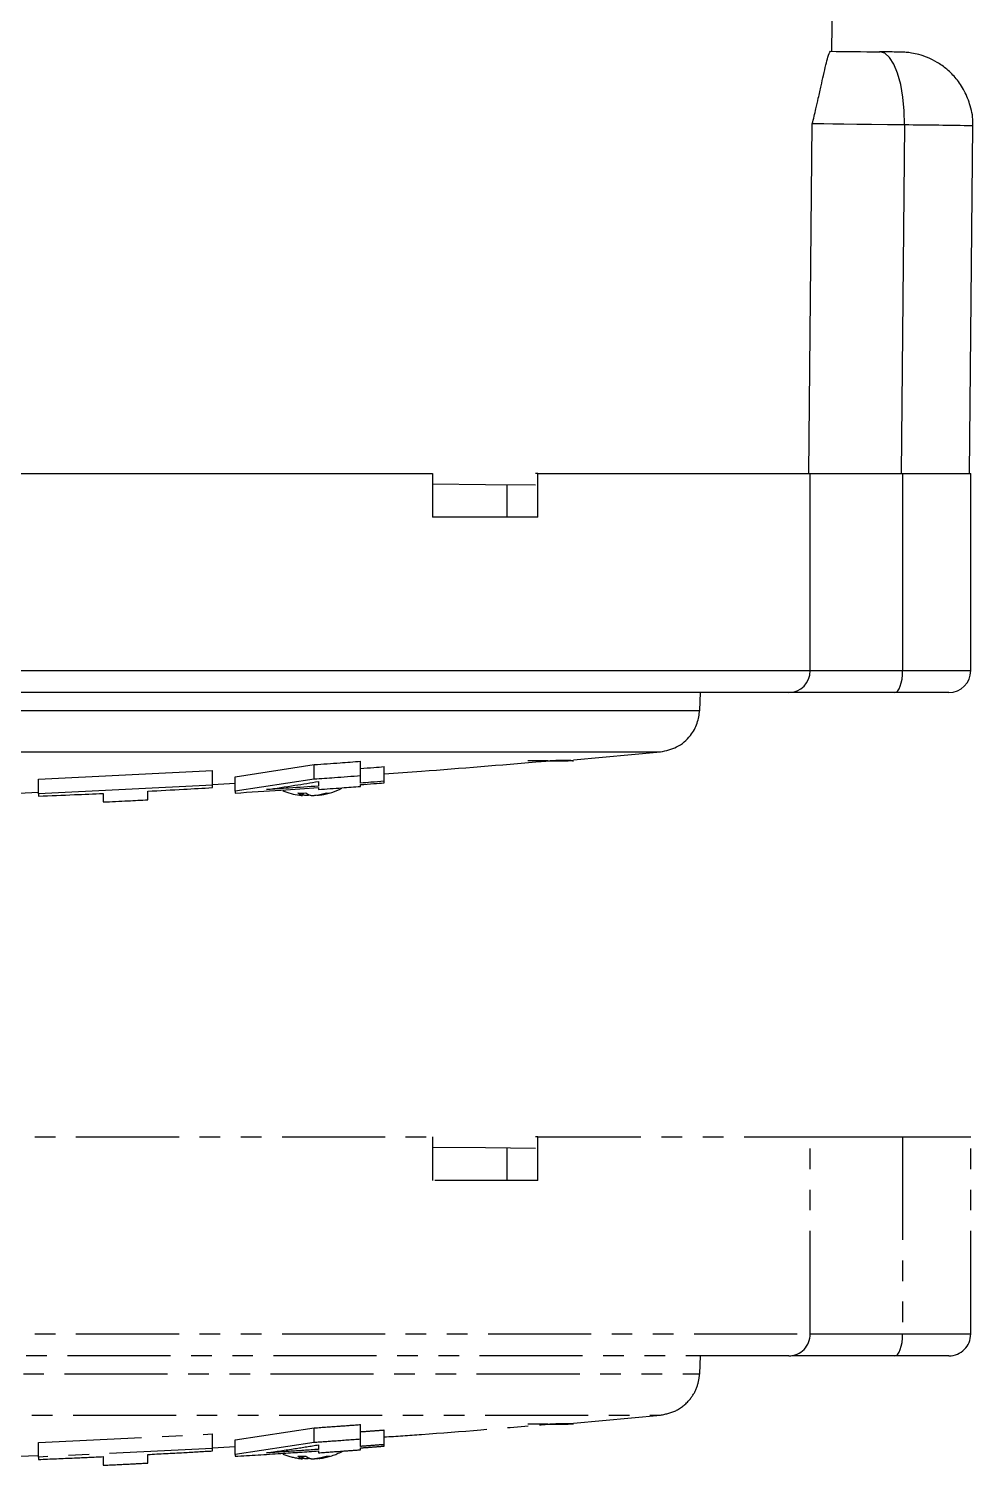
# Model space of a CAD drawing. Header units: millimetres. Extents: x 2454 to 4226, y 715 to 1968.
# Drawn here: x 3225.9 to 3284.2, y 793.4 to 881.9 of the extents above; entities that cross this region are included whole.
import ezdxf

# ---------------------------------------------------------------- set-up
doc = ezdxf.new("R2010")
doc.units = ezdxf.units.MM
doc.linetypes.add('PHANTOM', pattern=[12.7, 6.35, -1.27, 1.27, -1.27, 1.27, -1.27])

msp = doc.modelspace()

# ---------------------------------------------------------------- linework, layer by layer
at = {"color": 7, "linetype": 'Continuous', "lineweight": 25}
for p, q in [((3275.449, 880.527), (3275.647, 900.413)), ((3274.029, 854.516), (3274.243, 876.066)), ((3279.933, 875.995), (3279.719, 854.516)), ((3283.921, 854.516), (3284.134, 875.941)), ((3216.158, 854.516), (3250.838, 854.516)), ((3250.838, 854.516), (3250.838, 851.816)), ((3257.332, 854.516), (3257.186, 854.516)), ((3257.332, 851.816), (3257.332, 854.516)), ((3257.332, 854.516), (3274.116, 854.516)), ((3274.116, 842.366), (3274.116, 854.516)), ((3274.116, 854.516), (3279.806, 854.516)), ((3279.806, 854.516), (3279.806, 842.366)), ((3279.806, 854.516), (3284.007, 854.516)), ((3284.007, 842.366), (3284.007, 854.516)), ((3255.433, 851.816), (3255.433, 853.823)), ((3257.332, 851.816), (3250.838, 851.816)), ((3216.158, 842.366), (3274.116, 842.366)), ((3274.116, 842.366), (3279.806, 842.366)), ((3279.806, 842.366), (3284.007, 842.366)), ((3272.787, 841.016), (3215.917, 841.016)), ((3267.3, 839.903), (3267.359, 841.016)), ((3279.331, 841.016), (3272.787, 841.016)), ((3282.657, 841.016), (3279.331, 841.016)), ((3139.254, 839.903), (3267.3, 839.903)), ((3246.402, 835.877), (3246.402, 836.781)), ((3257.939, 836.808), (3256.716, 836.808)), ((3257.939, 836.808), (3259.201, 836.808)), ((3259.522, 836.877), (3264.888, 837.359)), ((3226.551, 835.679), (3237.274, 836.205)), ((3237.274, 835.302), (3237.274, 836.205)), ((3238.667, 835.831), (3243.543, 836.576)), ((3238.667, 834.929), (3238.667, 835.831)), ((3243.543, 835.673), (3243.543, 836.576)), ((3246.402, 835.436), (3246.402, 835.877)), ((3247.859, 835.546), (3247.859, 836.449)), ((3225.313, 834.825), (3226.551, 834.871)), ((3226.551, 834.776), (3226.551, 835.679)), ((3237.274, 835.302), (3226.551, 834.776)), ((3233.287, 834.408), (3233.287, 834.939)), ((3237.274, 835.354), (3238.667, 835.433)), ((3243.543, 835.673), (3238.667, 834.929)), ((3230.537, 834.804), (3230.537, 834.273)), ((3242.799, 834.689), (3242.799, 834.825)), ((3242.819, 834.679), (3242.819, 834.825)), ((3242.859, 834.689), (3242.859, 834.825)), ((3243.211, 834.722), (3243.211, 834.689)), ((3243.69, 834.694), (3243.69, 834.679)), ((3243.857, 834.722), (3243.857, 834.689))]:
    msp.add_line(p, q, dxfattribs=at)
at = {"color": 7, "linetype": 'PHANTOM', "lineweight": 25}
for p, q in [((3216.158, 813.639), (3250.838, 813.639)), ((3250.838, 813.639), (3250.838, 810.939)), ((3257.332, 813.639), (3257.186, 813.639)), ((3257.332, 810.939), (3257.332, 813.639)), ((3257.332, 813.639), (3274.116, 813.639)), ((3274.116, 801.489), (3274.116, 813.639)), ((3274.116, 813.639), (3279.806, 813.639)), ((3279.806, 813.639), (3279.806, 801.489)), ((3279.806, 813.639), (3284.007, 813.639)), ((3284.007, 801.489), (3284.007, 813.639)), ((3255.433, 810.939), (3255.433, 812.946)), ((3257.332, 810.939), (3250.838, 810.939)), ((3216.158, 801.489), (3274.116, 801.489)), ((3274.116, 801.489), (3279.806, 801.489)), ((3279.806, 801.489), (3284.007, 801.489)), ((3272.787, 800.139), (3215.917, 800.139)), ((3267.3, 799.026), (3267.359, 800.139)), ((3279.331, 800.139), (3272.787, 800.139)), ((3282.657, 800.139), (3279.331, 800.139)), ((3139.254, 799.026), (3267.3, 799.026)), ((3246.402, 795), (3246.402, 795.904)), ((3257.939, 795.931), (3256.716, 795.931)), ((3257.939, 795.931), (3259.201, 795.931)), ((3259.522, 796), (3264.888, 796.482)), ((3226.551, 794.801), (3237.274, 795.328)), ((3237.274, 794.425), (3237.274, 795.328)), ((3238.667, 794.954), (3243.543, 795.699)), ((3243.543, 794.796), (3243.543, 795.699)), ((3246.402, 794.559), (3246.402, 795)), ((3247.859, 794.669), (3247.859, 795.572)), ((3226.551, 793.899), (3226.551, 794.801)), ((3237.274, 794.425), (3226.551, 793.899)), ((3237.274, 794.477), (3238.667, 794.556)), ((3238.667, 794.052), (3238.667, 794.954)), ((3243.543, 794.796), (3238.667, 794.052)), ((3225.313, 793.948), (3226.551, 793.994)), ((3230.537, 793.927), (3230.537, 793.396)), ((3233.287, 793.531), (3233.287, 794.062)), ((3242.799, 793.812), (3242.799, 793.948)), ((3242.819, 793.802), (3242.819, 793.948)), ((3242.859, 793.812), (3242.859, 793.948)), ((3243.211, 793.845), (3243.211, 793.812)), ((3243.69, 793.817), (3243.69, 793.802)), ((3243.857, 793.844), (3243.857, 793.812))]:
    msp.add_line(p, q, dxfattribs=at)
at = {"color": 7, "linetype": 'Continuous', "lineweight": 25, "flags": 128}
for points in [[(3275.366, 880.535), (3275.721, 880.531), (3276.084, 880.527), (3276.453, 880.523), (3276.83, 880.519), (3277.212, 880.515), (3277.601, 880.51), (3277.996, 880.506), (3278.395, 880.502)], [(3279.933, 875.995), (3279.911, 876.873), (3279.829, 877.718), (3279.691, 878.496), (3279.501, 879.179), (3279.267, 879.74), (3278.997, 880.157), (3278.703, 880.414), (3278.395, 880.502)], [(3279.933, 875.995), (3278.876, 876.007), (3277.889, 876.018), (3276.988, 876.028), (3276.189, 876.038), (3275.505, 876.047), (3274.946, 876.055), (3274.523, 876.061), (3274.243, 876.066)], [(3250.838, 853.886), (3254.094, 853.847), (3257.183, 853.809)], [(3279.331, 841.016), (3279.424, 841.042), (3279.513, 841.119), (3279.595, 841.244), (3279.667, 841.411), (3279.726, 841.616), (3279.77, 841.849), (3279.797, 842.103), (3279.806, 842.366)], [(3243.255, 834.704), (3243.245, 834.7), (3243.211, 834.689)]]:
    msp.add_lwpolyline(points, dxfattribs=at)
at = {"color": 7, "linetype": 'PHANTOM', "lineweight": 25, "flags": 128}
for points in [[(3250.838, 813.009), (3254.094, 812.97), (3257.183, 812.932)], [(3279.331, 800.139), (3279.424, 800.165), (3279.513, 800.242), (3279.595, 800.367), (3279.667, 800.534), (3279.726, 800.739), (3279.77, 800.972), (3279.797, 801.226), (3279.806, 801.489)], [(3243.255, 793.827), (3243.245, 793.823), (3243.211, 793.812)]]:
    msp.add_lwpolyline(points, dxfattribs=at)
at = {"color": 7, "linetype": 'Continuous', "lineweight": 25}
for centre, radius, start, end in [((3277.59, 534.793), 341.211, 88.90109, 89.60662), ((3272.776, 842.355), 1.339, 270.46974, 0.46216), ((3282.657, 842.366), 1.35, 270, 0), ((3243.255, 839.148), 4.5, 248.43538, 262.15499), ((3243.255, 839.148), 4.5, 279.04035, 296.36804), ((3242.78, 839.132), 4.308, 266.67916, 273.32084), ((3243.082, 835.544), 0.901, 232.24271, 251.69932), ((3243.581, 835.544), 0.901, 232.24271, 251.69932), ((3243.146, 838.533), 3.877, 277.47658, 287.3325), ((3243.352, 838.533), 3.877, 277.47658, 287.3325), ((3244.404, 835.563), 0.738, 261.96957, 278.03043)]:
    msp.add_arc(centre, radius, start, end, dxfattribs=at)
at = {"color": 7, "linetype": 'PHANTOM', "lineweight": 25}
for centre, radius, start, end in [((3272.776, 801.478), 1.339, 270.46974, 0.46216), ((3282.657, 801.489), 1.35, 270, 0), ((3243.255, 798.271), 4.5, 279.04035, 296.36804), ((3243.255, 798.271), 4.5, 248.43538, 262.15499), ((3242.78, 798.255), 4.308, 266.67916, 273.32084), ((3243.082, 794.667), 0.901, 232.24271, 251.69932), ((3243.581, 794.667), 0.901, 232.24271, 251.69932), ((3243.146, 797.656), 3.877, 277.47658, 287.3325), ((3243.352, 797.656), 3.877, 277.47658, 287.3325), ((3244.404, 794.686), 0.738, 261.96957, 278.03043)]:
    msp.add_arc(centre, radius, start, end, dxfattribs=at)
at = {"color": 7, "linetype": 'Continuous', "lineweight": 25}
for points, knots in [([(3274.243, 876.066), (3274.319, 876.378), (3274.449, 876.909), (3274.627, 877.704), (3274.783, 878.4), (3274.992, 879.332), (3275.212, 880.281), (3275.317, 880.455), (3275.366, 880.535)], [0, 0, 0, 0, 0.146891, 0.250611, 0.38292, 0.500595, 0.76918, 1, 1, 1, 1]), ([(3279.517, 880.488), (3279.445, 880.489), (3279.262, 880.492), (3278.842, 880.497), (3278.489, 880.501), (3278.386, 880.502)], [0, 0, 0, 0, 0.3124439, 0.8006721, 1, 1, 1, 1]), ([(3284.121, 875.941), (3284.125, 875.983), (3284.172, 876.393), (3284.011, 877.141), (3283.658, 878.08), (3283.15, 878.838), (3282.571, 879.425), (3281.966, 879.855), (3281.378, 880.149), (3280.846, 880.33), (3280.399, 880.426), (3280.079, 880.466), (3279.879, 880.479), (3279.793, 880.483), (3279.748, 880.484), (3279.694, 880.486), (3279.645, 880.487), (3279.558, 880.488), (3279.517, 880.488)], [0, 0, 0, 0, 0.016428, 0.162025, 0.291862, 0.409549, 0.516689, 0.613532, 0.699535, 0.773515, 0.833738, 0.878042, 0.900876, 0.911779, 0.920539, 0.934181, 0.968748, 1, 1, 1, 1]), ([(3264.888, 837.359), (3265.231, 837.435), (3265.938, 837.592), (3266.721, 838.28), (3267.192, 839.099), (3267.266, 839.656), (3267.302, 839.926)], [0, 0, 0, 0, 0.272061, 0.561967, 0.787938, 1, 1, 1, 1]), ([(3203.277, 837.359), (3205.654, 837.359), (3210.506, 837.359), (3217.821, 837.359), (3225.169, 837.359), (3232.364, 837.359), (3239.207, 837.359), (3245.503, 837.359), (3250.923, 837.359), (3255.408, 837.359), (3258.962, 837.359), (3261.684, 837.359), (3263.559, 837.359), (3264.686, 837.359), (3264.822, 837.359), (3264.888, 837.359)], [0, 0, 0, 0, 0.073675, 0.150434, 0.229885, 0.311524, 0.394751, 0.478886, 0.563205, 0.640041, 0.715869, 0.790184, 0.862545, 0.932581, 1, 1, 1, 1]), ([(3243.543, 836.576), (3244.073, 836.613), (3245.026, 836.68), (3245.979, 836.75), (3246.402, 836.781)], [0, 0, 0, 0, 0.555963, 1, 1, 1, 1]), ([(3247.859, 836.017), (3248.628, 836.069), (3251.84, 836.286), (3255.013, 836.558), (3257.426, 836.765)], [0, 0, 0, 0, 0.23942, 1, 1, 1, 1]), ([(3257.426, 836.765), (3257.561, 836.777), (3257.817, 836.798), (3258.111, 836.82), (3258.334, 836.835), (3258.395, 836.836), (3258.426, 836.836)], [0, 0, 0, 0, 0.275858, 0.523521, 0.75515, 1, 1, 1, 1]), ([(3258.426, 836.836), (3258.732, 836.83), (3259.357, 836.819), (3259.614, 836.815), (3259.357, 836.819), (3258.732, 836.83), (3258.426, 836.836)], [0, 0, 0, 0, 0.244218, 0.5, 0.755782, 1, 1, 1, 1]), ([(3246.402, 835.877), (3245.864, 835.838), (3244.911, 835.768), (3243.958, 835.701), (3243.543, 835.673)], [0, 0, 0, 0, 0.5640339, 1, 1, 1, 1]), ([(3246.402, 836.34), (3246.673, 836.36), (3247.159, 836.396), (3247.644, 836.433), (3247.859, 836.449)], [0, 0, 0, 0, 0.557367, 1, 1, 1, 1]), ([(3233.287, 834.939), (3234.024, 834.978), (3235.353, 835.047), (3236.682, 835.124), (3237.274, 835.158)], [0, 0, 0, 0, 0.554411, 1, 1, 1, 1]), ([(3237.274, 835.158), (3237.274, 835.184), (3237.274, 835.231), (3237.274, 835.28), (3237.274, 835.302)], [0, 0, 0, 0, 0.556552, 1, 1, 1, 1]), ([(3238.667, 834.824), (3239.609, 834.882), (3241.324, 834.988), (3243.037, 835.105), (3243.808, 835.158)], [0, 0, 0, 0, 0.5498379, 1, 1, 1, 1]), ([(3238.667, 834.929), (3238.667, 834.908), (3238.667, 834.872), (3238.667, 834.838), (3238.667, 834.824)], [0, 0, 0, 0, 0.562654, 1, 1, 1, 1]), ([(3240.601, 835.037), (3241.185, 835.122), (3242.254, 835.28), (3243.323, 835.454), (3243.808, 835.534)], [0, 0, 0, 0, 0.5459581, 1, 1, 1, 1]), ([(3243.808, 835.25), (3243.203, 835.209), (3242.134, 835.135), (3241.065, 835.066), (3240.601, 835.037)], [0, 0, 0, 0, 0.565906, 1, 1, 1, 1]), ([(3243.808, 835.534), (3243.808, 835.477), (3243.808, 835.376), (3243.808, 835.288), (3243.808, 835.25)], [0, 0, 0, 0, 0.565441, 1, 1, 1, 1]), ([(3243.808, 835.043), (3244.288, 835.076), (3245.152, 835.137), (3246.017, 835.2), (3246.402, 835.228)], [0, 0, 0, 0, 0.554564, 1, 1, 1, 1]), ([(3243.808, 835.158), (3243.808, 835.135), (3243.808, 835.095), (3243.808, 835.059), (3243.808, 835.043)], [0, 0, 0, 0, 0.562267, 1, 1, 1, 1]), ([(3247.859, 835.546), (3247.586, 835.525), (3247.1, 835.488), (3246.614, 835.452), (3246.402, 835.436)], [0, 0, 0, 0, 0.562632, 1, 1, 1, 1]), ([(3246.402, 835.344), (3246.673, 835.364), (3247.158, 835.4), (3247.644, 835.437), (3247.859, 835.453)], [0, 0, 0, 0, 0.557215, 1, 1, 1, 1]), ([(3246.402, 835.228), (3246.402, 835.249), (3246.402, 835.286), (3246.402, 835.326), (3246.402, 835.344)], [0, 0, 0, 0, 0.5579878, 1, 1, 1, 1]), ([(3247.859, 835.453), (3247.859, 835.47), (3247.859, 835.5), (3247.859, 835.532), (3247.859, 835.546)], [0, 0, 0, 0, 0.558484, 1, 1, 1, 1]), ([(3226.551, 834.632), (3227.289, 834.662), (3228.618, 834.716), (3229.946, 834.777), (3230.537, 834.804)], [0, 0, 0, 0, 0.555156, 1, 1, 1, 1]), ([(3226.551, 834.776), (3226.551, 834.748), (3226.551, 834.699), (3226.551, 834.652), (3226.551, 834.632)], [0, 0, 0, 0, 0.565204, 1, 1, 1, 1]), ([(3230.537, 834.273), (3231.045, 834.297), (3231.962, 834.34), (3232.878, 834.387), (3233.287, 834.408)], [0, 0, 0, 0, 0.55383, 1, 1, 1, 1]), ([(3242.653, 834.689), (3242.679, 834.685), (3242.733, 834.679), (3242.79, 834.675), (3242.82, 834.676), (3242.822, 834.681), (3242.806, 834.686), (3242.799, 834.689)], [0, 0, 0, 0, 0.2134954, 0.4270669, 0.6389569, 0.8501134, 1, 1, 1, 1]), ([(3243.211, 834.689), (3243.197, 834.685), (3243.169, 834.679), (3243.096, 834.675), (3243.01, 834.676), (3242.927, 834.681), (3242.879, 834.686), (3242.859, 834.689)], [0, 0, 0, 0, 0.2134954, 0.4270669, 0.6389569, 0.8501134, 1, 1, 1, 1]), ([(3243.298, 834.689), (3243.312, 834.685), (3243.341, 834.679), (3243.414, 834.675), (3243.5, 834.676), (3243.582, 834.681), (3243.631, 834.686), (3243.651, 834.689)], [0, 0, 0, 0, 0.2134954, 0.4270669, 0.6389569, 0.8501134, 1, 1, 1, 1]), ([(3243.857, 834.689), (3243.83, 834.685), (3243.777, 834.679), (3243.721, 834.675), (3243.691, 834.675), (3243.693, 834.678), (3243.694, 834.679)], [0, 0, 0, 0, 0.284689, 0.569479, 0.852027, 1, 1, 1, 1])]:
    msp.add_open_spline(points, degree=3, knots=knots, dxfattribs=at)
at = {"color": 7, "linetype": 'PHANTOM', "lineweight": 25}
for points, knots in [([(3264.888, 796.482), (3265.231, 796.558), (3265.938, 796.715), (3266.721, 797.403), (3267.192, 798.222), (3267.266, 798.779), (3267.302, 799.049)], [0, 0, 0, 0, 0.272061, 0.561967, 0.787938, 1, 1, 1, 1]), ([(3203.277, 796.482), (3205.654, 796.482), (3210.506, 796.482), (3217.821, 796.482), (3225.169, 796.482), (3232.364, 796.482), (3239.207, 796.482), (3245.503, 796.482), (3250.923, 796.482), (3255.408, 796.482), (3258.962, 796.482), (3261.684, 796.482), (3263.559, 796.482), (3264.686, 796.482), (3264.822, 796.482), (3264.888, 796.482)], [0, 0, 0, 0, 0.073675, 0.150434, 0.229885, 0.311524, 0.394751, 0.478886, 0.563205, 0.640041, 0.715869, 0.790184, 0.862545, 0.932581, 1, 1, 1, 1]), ([(3243.543, 795.699), (3244.073, 795.736), (3245.026, 795.803), (3245.979, 795.873), (3246.402, 795.904)], [0, 0, 0, 0, 0.555963, 1, 1, 1, 1]), ([(3247.859, 795.14), (3248.628, 795.192), (3251.84, 795.409), (3255.013, 795.681), (3257.426, 795.888)], [0, 0, 0, 0, 0.23942, 1, 1, 1, 1]), ([(3257.426, 795.888), (3257.561, 795.9), (3257.817, 795.921), (3258.111, 795.943), (3258.334, 795.958), (3258.395, 795.958), (3258.426, 795.959)], [0, 0, 0, 0, 0.275858, 0.523521, 0.75515, 1, 1, 1, 1]), ([(3258.426, 795.959), (3258.732, 795.953), (3259.357, 795.942), (3259.614, 795.938), (3259.357, 795.942), (3258.732, 795.953), (3258.426, 795.959)], [0, 0, 0, 0, 0.244218, 0.5, 0.755782, 1, 1, 1, 1]), ([(3246.402, 795), (3245.864, 794.961), (3244.911, 794.891), (3243.958, 794.824), (3243.543, 794.796)], [0, 0, 0, 0, 0.5640339, 1, 1, 1, 1]), ([(3246.402, 795.463), (3246.673, 795.483), (3247.159, 795.519), (3247.644, 795.556), (3247.859, 795.572)], [0, 0, 0, 0, 0.557367, 1, 1, 1, 1]), ([(3233.287, 794.062), (3234.024, 794.101), (3235.353, 794.17), (3236.682, 794.247), (3237.274, 794.281)], [0, 0, 0, 0, 0.554411, 1, 1, 1, 1]), ([(3237.274, 794.281), (3237.274, 794.307), (3237.274, 794.354), (3237.274, 794.403), (3237.274, 794.425)], [0, 0, 0, 0, 0.556552, 1, 1, 1, 1]), ([(3238.667, 793.947), (3239.609, 794.005), (3241.324, 794.111), (3243.037, 794.228), (3243.808, 794.281)], [0, 0, 0, 0, 0.5498379, 1, 1, 1, 1]), ([(3240.601, 794.159), (3241.185, 794.245), (3242.254, 794.403), (3243.323, 794.577), (3243.808, 794.657)], [0, 0, 0, 0, 0.5459581, 1, 1, 1, 1]), ([(3243.808, 794.373), (3243.203, 794.332), (3242.134, 794.258), (3241.065, 794.189), (3240.601, 794.159)], [0, 0, 0, 0, 0.565906, 1, 1, 1, 1]), ([(3243.808, 794.657), (3243.808, 794.6), (3243.808, 794.499), (3243.808, 794.411), (3243.808, 794.373)], [0, 0, 0, 0, 0.565441, 1, 1, 1, 1]), ([(3243.808, 794.166), (3244.288, 794.199), (3245.152, 794.26), (3246.017, 794.323), (3246.402, 794.351)], [0, 0, 0, 0, 0.554564, 1, 1, 1, 1]), ([(3243.808, 794.281), (3243.808, 794.258), (3243.808, 794.218), (3243.808, 794.182), (3243.808, 794.166)], [0, 0, 0, 0, 0.562267, 1, 1, 1, 1]), ([(3247.859, 794.669), (3247.586, 794.648), (3247.1, 794.611), (3246.614, 794.575), (3246.402, 794.559)], [0, 0, 0, 0, 0.562632, 1, 1, 1, 1]), ([(3246.402, 794.467), (3246.673, 794.487), (3247.158, 794.523), (3247.644, 794.56), (3247.859, 794.576)], [0, 0, 0, 0, 0.557215, 1, 1, 1, 1]), ([(3246.402, 794.351), (3246.402, 794.372), (3246.402, 794.409), (3246.402, 794.449), (3246.402, 794.467)], [0, 0, 0, 0, 0.5579878, 1, 1, 1, 1]), ([(3247.859, 794.576), (3247.859, 794.593), (3247.859, 794.623), (3247.859, 794.655), (3247.859, 794.669)], [0, 0, 0, 0, 0.558484, 1, 1, 1, 1]), ([(3226.551, 793.755), (3227.289, 793.785), (3228.618, 793.839), (3229.946, 793.9), (3230.537, 793.927)], [0, 0, 0, 0, 0.555156, 1, 1, 1, 1]), ([(3226.551, 793.899), (3226.551, 793.871), (3226.551, 793.822), (3226.551, 793.775), (3226.551, 793.755)], [0, 0, 0, 0, 0.565204, 1, 1, 1, 1]), ([(3230.537, 793.396), (3231.045, 793.42), (3231.962, 793.463), (3232.878, 793.51), (3233.287, 793.531)], [0, 0, 0, 0, 0.55383, 1, 1, 1, 1]), ([(3238.667, 794.052), (3238.667, 794.031), (3238.667, 793.995), (3238.667, 793.961), (3238.667, 793.947)], [0, 0, 0, 0, 0.562654, 1, 1, 1, 1]), ([(3242.653, 793.812), (3242.679, 793.808), (3242.733, 793.802), (3242.79, 793.798), (3242.82, 793.799), (3242.822, 793.804), (3242.806, 793.809), (3242.799, 793.812)], [0, 0, 0, 0, 0.2134954, 0.4270669, 0.6389569, 0.8501134, 1, 1, 1, 1]), ([(3243.211, 793.812), (3243.197, 793.808), (3243.169, 793.802), (3243.096, 793.798), (3243.01, 793.799), (3242.927, 793.804), (3242.879, 793.809), (3242.859, 793.812)], [0, 0, 0, 0, 0.2134954, 0.4270669, 0.6389569, 0.8501134, 1, 1, 1, 1]), ([(3243.298, 793.812), (3243.312, 793.808), (3243.341, 793.802), (3243.414, 793.798), (3243.5, 793.799), (3243.582, 793.804), (3243.631, 793.809), (3243.651, 793.812)], [0, 0, 0, 0, 0.2134954, 0.4270669, 0.6389569, 0.8501134, 1, 1, 1, 1]), ([(3243.857, 793.812), (3243.83, 793.808), (3243.777, 793.802), (3243.721, 793.798), (3243.691, 793.798), (3243.693, 793.801), (3243.694, 793.802)], [0, 0, 0, 0, 0.284689, 0.569479, 0.852027, 1, 1, 1, 1])]:
    msp.add_open_spline(points, degree=3, knots=knots, dxfattribs=at)

doc.saveas('drawing.dxf')
